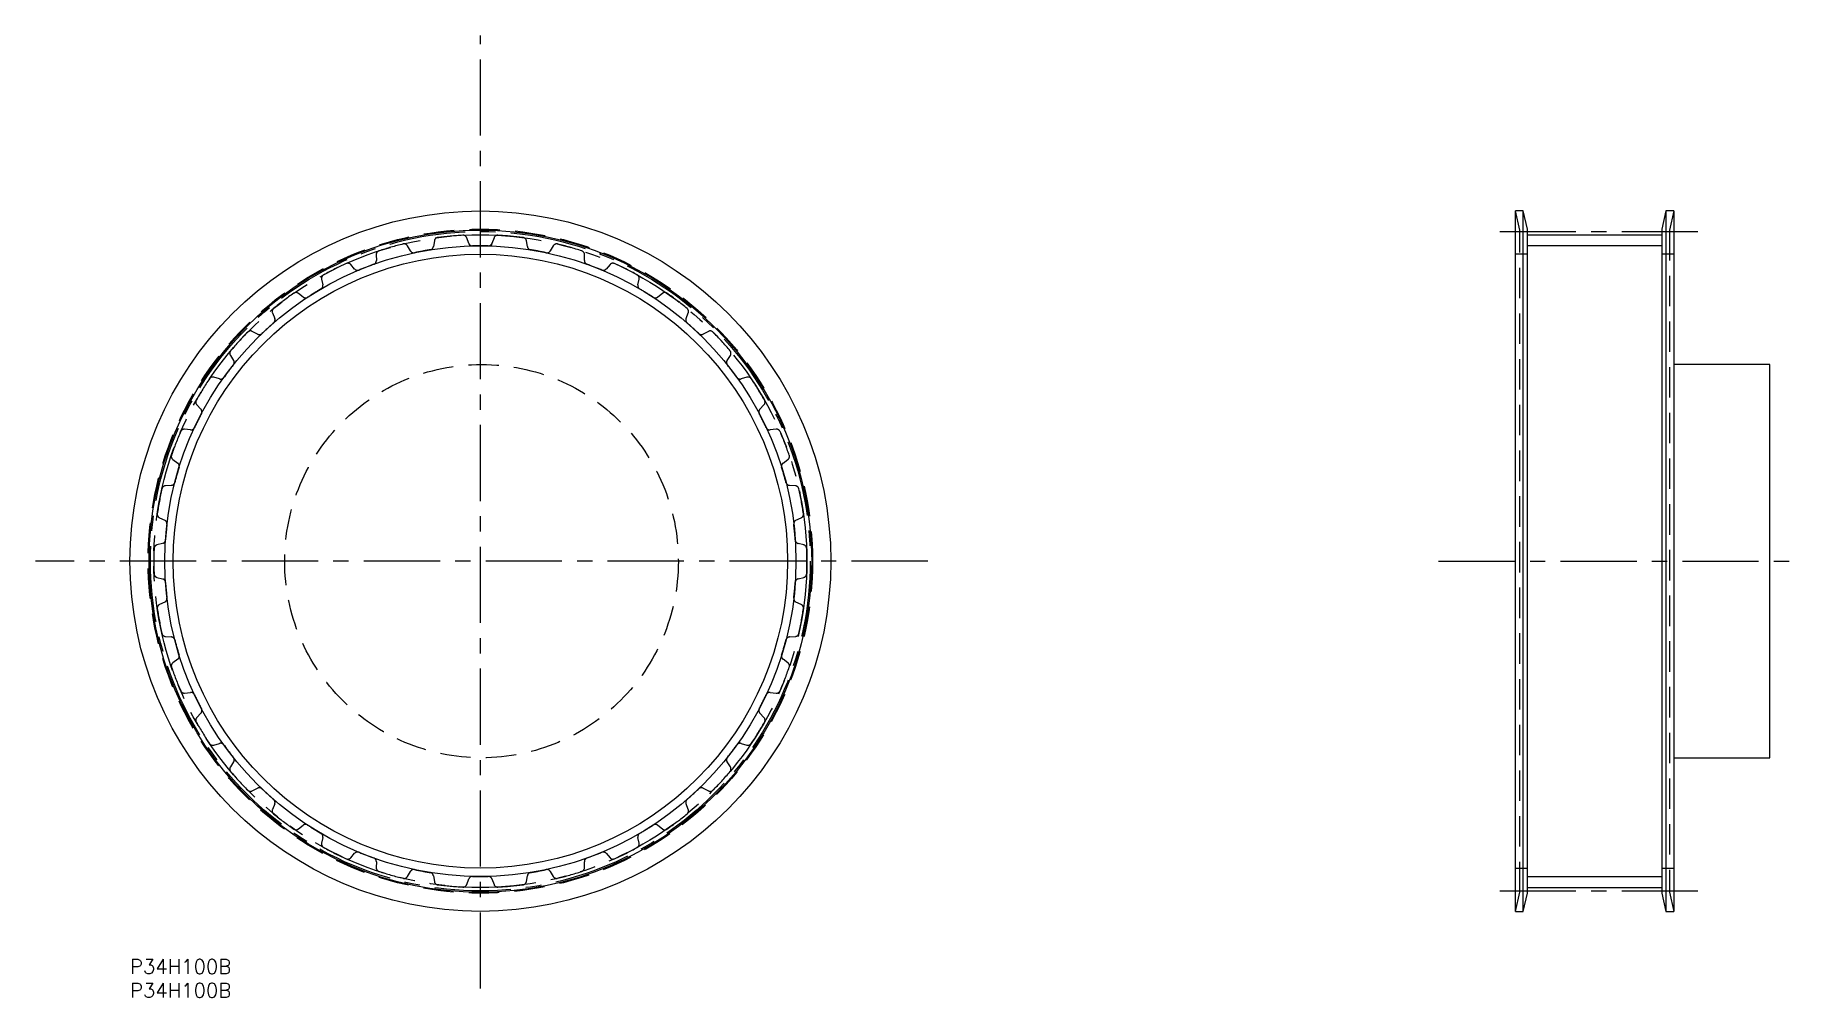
# Model space of a CAD drawing. Extents: x -20 to 349, y -8 to 193.
import ezdxf

# ---------------------------------------------------------------- set-up
doc = ezdxf.new("R2010")
doc.units = 0
doc.header["$LTSCALE"] = 0.5
for name, pattern in [('CENTER', [50.8, 31.75, -6.35, 6.35, -6.35]), ('DASHED', [19.05, 12.7, -6.35]), ('PHANTOM', [63.5, 31.75, -6.35, 6.35, -6.35, 6.35, -6.35])]:
    doc.linetypes.add(name, pattern=pattern)
for name, color, linetype in [('MSM_CENTER', 1, 'CENTER'), ('MSM_CONTINUOUS', 7, 'CONTINUOUS'), ('MSM_DASHED', 4, 'DASHED'), ('MSM_IMAGINARY', 6, 'PHANTOM'), ('MSM_NARROW', 5, 'CONTINUOUS'), ('MSM_PART_NUMBER', 7, 'CONTINUOUS')]:
    doc.layers.add(name, color=color, linetype=linetype)
doc.styles.get("Standard").update_dxf_attribs({"font": 'txt.shx', "height": 3, "bigfont": 'bigfont.shx'})

msp = doc.modelspace()

# ---------------------------------------------------------------- linework, layer by layer
at = {"layer": 'MSM_CENTER'}
for p, q in [((73, -6.08), (73, 192.61)), ((285.36, 151.72), (326.78, 151.72)), ((166.19, 83), (-19.71, 83)), ((272.62, 83), (348.67, 83)), ((285.36, 14.27), (326.78, 14.27))]:
    msp.add_line(p, q, dxfattribs=at)
msp.add_circle((73, 83), 68.72, dxfattribs=at)
at = {"layer": 'MSM_CONTINUOUS'}
for p, q in [((290.27, 156), (288.63, 156)), ((288.63, 10), (288.63, 156)), ((291.13, 152.2), (290.27, 156)), ((290.27, 10), (290.27, 156)), ((319.99, 156), (319.13, 152.2)), ((321.63, 156), (319.99, 156)), ((319.99, 156), (319.99, 10)), ((321.63, 156), (321.63, 10)), ((291.13, 13.8), (291.13, 152.2)), ((291.13, 151.03), (319.13, 151.03)), ((319.13, 152.2), (319.13, 13.8)), ((341.63, 124), (321.63, 124)), ((341.63, 42), (341.63, 124)), ((321.63, 42), (341.63, 42)), ((291.13, 14.96), (319.13, 14.96)), ((290.27, 10), (291.13, 13.8)), ((319.13, 13.8), (319.99, 10)), ((288.63, 10), (290.27, 10)), ((319.99, 10), (321.63, 10))]:
    msp.add_line(p, q, dxfattribs=at)
for radius in [73, 69.02, 64]:
    msp.add_circle((73, 83), radius, dxfattribs=at)
at = {"layer": 'MSM_DASHED'}
for p, q in [((289.53, 152.02), (288.63, 156)), ((321.63, 156), (320.73, 152.02)), ((289.53, 13.98), (289.53, 152.02)), ((320.73, 152.02), (320.73, 13.98)), ((58.45, 147.68), (57.82, 148.74)), ((63.41, 149.79), (63.21, 148.57)), ((70.58, 149.25), (70.15, 150.41)), ((75.85, 150.41), (75.42, 149.25)), ((82.79, 148.57), (82.59, 149.79)), ((88.18, 148.74), (87.55, 147.68)), ((46.81, 143.9), (45.99, 144.83)), ((51.3, 146.89), (51.33, 145.65)), ((94.67, 145.65), (94.7, 146.89)), ((100.01, 144.83), (99.19, 143.9)), ((291.13, 147), (288.63, 147)), ((321.63, 147), (319.13, 147)), ((39.93, 141.81), (40.18, 140.6)), ((105.82, 140.6), (106.07, 141.81)), ((36.06, 138.05), (35.09, 138.82)), ((110.91, 138.82), (109.94, 138.05)), ((29.69, 134.74), (30.16, 133.59)), ((115.84, 133.59), (116.31, 134.74)), ((26.58, 130.33), (25.48, 130.9)), ((120.52, 130.9), (119.42, 130.33)), ((20.92, 125.9), (21.59, 124.86)), ((124.41, 124.86), (125.08, 125.9)), ((18.67, 120.99), (17.49, 121.35)), ((128.51, 121.35), (127.33, 120.99)), ((13.92, 115.6), (14.77, 114.7)), ((131.23, 114.7), (132.08, 115.6)), ((12.62, 110.36), (11.39, 110.5)), ((134.61, 110.5), (133.38, 110.36)), ((8.94, 104.19), (9.94, 103.46)), ((136.06, 103.46), (137.06, 104.19)), ((8.62, 98.8), (7.38, 98.71)), ((138.62, 98.71), (137.38, 98.8)), ((6.14, 92.05), (7.26, 91.53)), ((138.74, 91.53), (139.86, 92.05)), ((6.81, 86.7), (5.61, 86.39)), ((140.39, 86.39), (139.19, 86.7)), ((5.61, 79.61), (6.81, 79.3)), ((139.19, 79.3), (140.39, 79.61)), ((7.26, 74.47), (6.14, 73.95)), ((139.86, 73.95), (138.74, 74.47)), ((7.38, 67.29), (8.62, 67.2)), ((137.38, 67.2), (138.62, 67.29)), ((9.94, 62.54), (8.94, 61.81)), ((137.06, 61.81), (136.06, 62.54)), ((11.39, 55.5), (12.62, 55.64)), ((133.38, 55.64), (134.61, 55.5)), ((14.77, 51.3), (13.92, 50.4)), ((132.08, 50.4), (131.23, 51.3)), ((17.49, 44.65), (18.67, 45.01)), ((127.33, 45.01), (128.51, 44.65)), ((21.59, 41.14), (20.92, 40.1)), ((125.08, 40.1), (124.41, 41.14)), ((25.48, 35.1), (26.58, 35.67)), ((119.42, 35.67), (120.52, 35.1)), ((30.16, 32.41), (29.69, 31.26)), ((116.31, 31.26), (115.84, 32.41)), ((35.09, 27.18), (36.06, 27.95)), ((109.94, 27.95), (110.91, 27.18)), ((40.18, 25.4), (39.93, 24.19)), ((106.07, 24.19), (105.82, 25.4)), ((45.99, 21.17), (46.81, 22.1)), ((51.33, 20.35), (51.3, 19.11)), ((94.7, 19.11), (94.67, 20.35)), ((99.19, 22.1), (100.01, 21.17)), ((288.63, 19), (291.13, 19)), ((319.13, 19), (321.63, 19)), ((57.82, 17.26), (58.45, 18.32)), ((63.21, 17.43), (63.41, 16.21)), ((70.15, 15.59), (70.58, 16.75)), ((75.42, 16.75), (75.85, 15.59)), ((82.59, 16.21), (82.79, 17.43)), ((87.55, 18.32), (88.18, 17.26)), ((288.63, 10), (289.53, 13.98)), ((320.73, 13.98), (321.63, 10))]:
    msp.add_line(p, q, dxfattribs=at)
for centre, radius in [((73, 83), 69.2), ((73.24, 83), 41)]:
    msp.add_circle(centre, radius, dxfattribs=at)
for centre, radius, start, end in [((52.1, 146.9), 0.8, 108.1095, 181.1765), ((73, 83), 68.04, 103.6552, 108.1095), ((57.13, 148.33), 0.8, 30.5882, 103.6552), ((59.13, 148.08), 0.8, 210.5882, 282.027), ((73, 83), 65.74, 99.1494, 102.027), ((62.42, 148.7), 0.8, 279.1494, 350.5882), ((64.2, 149.66), 0.8, 97.5212, 170.5882), ((73, 83), 68.03, 93.067, 97.5212), ((69.4, 150.14), 0.8, 20, 93.067), ((71.33, 149.52), 0.8, 200, 271.4388), ((73, 83), 65.74, 88.5612, 91.4388), ((74.67, 149.52), 0.8, 268.5612, 340), ((76.6, 150.14), 0.8, 86.933, 160), ((73, 83), 68.03, 82.4788, 86.933), ((81.8, 149.66), 0.8, 9.4118, 82.4788), ((83.58, 148.7), 0.8, 189.4118, 260.8506), ((73, 83), 65.74, 77.973, 80.8506), ((86.87, 148.08), 0.8, 257.973, 329.4118), ((88.87, 148.33), 0.8, 76.3448, 149.4118), ((73, 83), 68.04, 71.8905, 76.3448), ((93.9, 146.9), 0.8, 358.8235, 71.8905), ((73, 83), 68.04, 114.2435, 118.6977), ((45.39, 144.31), 0.8, 41.1765, 114.2435), ((47.41, 144.43), 0.8, 221.1765, 292.6153), ((73, 83), 65.74, 109.7377, 112.6153), ((50.53, 145.64), 0.8, 289.7377, 1.1765), ((95.47, 145.64), 0.8, 178.8235, 250.2623), ((73, 83), 65.74, 67.3847, 70.2623), ((98.59, 144.43), 0.8, 247.3847, 318.8235), ((100.61, 144.31), 0.8, 65.7565, 138.8235), ((73, 83), 68.04, 61.3023, 65.7565), ((39.4, 140.44), 0.8, 300.3259, 11.7647), ((40.71, 141.98), 0.8, 118.6977, 191.7647), ((105.29, 141.98), 0.8, 348.2353, 61.3023), ((106.6, 140.44), 0.8, 168.2353, 239.6741), ((73, 83), 68.04, 124.8317, 129.2859), ((34.6, 138.19), 0.8, 51.7647, 124.8317), ((36.56, 138.68), 0.8, 231.7647, 303.2035), ((73, 83), 65.74, 120.3259, 123.2035), ((73, 83), 65.74, 56.7965, 59.6741), ((109.44, 138.68), 0.8, 236.7965, 308.2353), ((111.4, 138.19), 0.8, 55.1683, 128.2353), ((73, 83), 68.04, 50.7141, 55.1683), ((73, 83), 65.74, 130.9141, 133.7918), ((30.43, 135.04), 0.8, 129.2859, 202.3529), ((29.42, 133.29), 0.8, 310.9141, 22.3529), ((116.58, 133.29), 0.8, 157.6471, 229.0859), ((73, 83), 65.74, 46.2082, 49.0859), ((115.57, 135.04), 0.8, 337.6471, 50.7141), ((73, 83), 68.04, 135.4199, 139.8742), ((25.11, 130.19), 0.8, 62.3529, 135.4199), ((26.95, 131.04), 0.8, 242.3529, 313.7918), ((119.05, 131.04), 0.8, 226.2082, 297.6471), ((120.89, 130.19), 0.8, 44.5801, 117.6471), ((73, 83), 68.04, 40.1258, 44.5801), ((21.59, 126.33), 0.8, 139.8742, 212.9412), ((124.41, 126.33), 0.8, 327.0588, 40.1258), ((73, 83), 65.74, 141.5024, 144.38), ((20.92, 124.42), 0.8, 321.5024, 32.9412), ((125.08, 124.42), 0.8, 147.0588, 218.4976), ((73, 83), 65.74, 35.62, 38.4976), ((73, 83), 68.04, 146.0082, 150.4624), ((17.25, 120.59), 0.8, 72.9412, 146.0082), ((18.91, 121.76), 0.8, 252.9412, 324.38), ((127.09, 121.76), 0.8, 215.62, 287.0588), ((128.75, 120.59), 0.8, 33.9918, 107.0588), ((73, 83), 68.04, 29.5376, 33.9918), ((14.5, 116.15), 0.8, 150.4624, 223.5294), ((14.19, 114.15), 0.8, 332.0906, 43.5294), ((131.81, 114.15), 0.8, 136.4706, 207.9094), ((131.5, 116.15), 0.8, 316.4706, 29.5376), ((12.71, 111.16), 0.8, 263.5294, 334.9682), ((73, 83), 65.74, 152.0906, 154.9682), ((73, 83), 65.74, 25.0318, 27.9094), ((133.29, 111.16), 0.8, 205.0318, 276.4706), ((73, 83), 68.03, 156.5964, 161.0507), ((11.3, 109.71), 0.8, 83.5294, 156.5964), ((134.7, 109.71), 0.8, 23.4036, 96.4706), ((73, 83), 68.03, 18.9493, 23.4036), ((9.41, 104.83), 0.8, 161.0507, 234.1176), ((9.47, 102.81), 0.8, 342.6788, 54.1176), ((136.53, 102.81), 0.8, 125.8824, 197.3212), ((136.59, 104.83), 0.8, 305.8824, 18.9493), ((73, 83), 65.74, 162.6788, 165.5565), ((73, 83), 65.74, 14.4435, 17.3212), ((73, 83), 68.03, 167.1846, 171.6389), ((7.44, 97.91), 0.8, 94.1176, 167.1846), ((8.56, 99.6), 0.8, 274.1176, 345.5565), ((137.44, 99.6), 0.8, 194.4435, 265.8824), ((138.56, 97.91), 0.8, 12.8154, 85.8824), ((73, 83), 68.03, 8.3611, 12.8154), ((6.48, 92.78), 0.8, 171.6389, 244.7059), ((139.52, 92.78), 0.8, 295.2941, 8.3611), ((6.91, 90.8), 0.8, 353.2671, 64.7059), ((73, 83), 65.74, 173.2671, 176.1447), ((139.09, 90.8), 0.8, 115.2941, 186.7329), ((73, 83), 65.74, 3.8553, 6.7329), ((73, 83), 68.03, 177.7729, 182.2271), ((5.82, 85.61), 0.8, 104.7059, 177.7729), ((6.61, 87.47), 0.8, 284.7059, 356.1447), ((139.39, 87.47), 0.8, 183.8553, 255.2941), ((140.18, 85.61), 0.8, 2.2271, 75.2941), ((73, 83), 68.03, 357.7729, 2.2271), ((5.82, 80.39), 0.8, 182.2271, 255.2941), ((6.61, 78.53), 0.8, 3.8553, 75.2941), ((73, 83), 65.74, 183.8553, 186.7329), ((73, 83), 65.74, 353.2671, 356.1447), ((139.39, 78.53), 0.8, 104.7059, 176.1447), ((140.18, 80.39), 0.8, 284.7059, 357.7729), ((6.48, 73.22), 0.8, 115.2941, 188.3611), ((6.91, 75.2), 0.8, 295.2941, 6.7329), ((139.09, 75.2), 0.8, 173.2671, 244.7059), ((139.52, 73.22), 0.8, 351.6389, 64.7059), ((73, 83), 68.03, 188.3611, 192.8154), ((73, 83), 68.03, 347.1846, 351.6389), ((7.44, 68.09), 0.8, 192.8154, 265.8824), ((8.56, 66.4), 0.8, 14.4435, 85.8824), ((73, 83), 65.74, 194.4435, 197.3212), ((73, 83), 65.74, 342.6788, 345.5565), ((137.44, 66.4), 0.8, 94.1176, 165.5565), ((138.56, 68.09), 0.8, 274.1176, 347.1846), ((9.47, 63.19), 0.8, 305.8824, 17.3212), ((136.53, 63.19), 0.8, 162.6788, 234.1176), ((9.41, 61.17), 0.8, 125.8824, 198.9493), ((73, 83), 68.03, 198.9493, 203.4036), ((73, 83), 68.03, 336.5964, 341.0507), ((136.59, 61.17), 0.8, 341.0507, 54.1176), ((11.3, 56.29), 0.8, 203.4036, 276.4706), ((12.71, 54.84), 0.8, 25.0318, 96.4706), ((133.29, 54.84), 0.8, 83.5294, 154.9682), ((134.7, 56.29), 0.8, 263.5294, 336.5964), ((73, 83), 65.74, 205.0318, 207.9094), ((14.19, 51.85), 0.8, 316.4706, 27.9094), ((131.81, 51.85), 0.8, 152.0906, 223.5294), ((73, 83), 65.74, 332.0906, 334.9682), ((14.5, 49.85), 0.8, 136.4706, 209.5376), ((73, 83), 68.04, 209.5376, 213.9918), ((73, 83), 68.04, 326.0082, 330.4624), ((131.5, 49.85), 0.8, 330.4624, 43.5294), ((17.25, 45.41), 0.8, 213.9918, 287.0588), ((18.91, 44.24), 0.8, 35.62, 107.0588), ((73, 83), 65.74, 215.62, 218.4976), ((73, 83), 65.74, 321.5024, 324.38), ((127.09, 44.24), 0.8, 72.9412, 144.38), ((128.75, 45.41), 0.8, 252.9412, 326.0082), ((20.92, 41.58), 0.8, 327.0588, 38.4976), ((125.08, 41.58), 0.8, 141.5024, 212.9412), ((21.59, 39.67), 0.8, 147.0588, 220.1258), ((73, 83), 68.04, 220.1258, 224.5801), ((73, 83), 68.04, 315.4199, 319.8742), ((124.41, 39.67), 0.8, 319.8742, 32.9412), ((25.11, 35.81), 0.8, 224.5801, 297.6471), ((26.95, 34.96), 0.8, 46.2082, 117.6471), ((73, 83), 65.74, 226.2082, 229.0859), ((29.42, 32.71), 0.8, 337.6471, 49.0859), ((116.58, 32.71), 0.8, 130.9141, 202.3529), ((73, 83), 65.74, 310.9141, 313.7918), ((119.05, 34.96), 0.8, 62.3529, 133.7918), ((120.89, 35.81), 0.8, 242.3529, 315.4199), ((30.43, 30.96), 0.8, 157.6471, 230.7141), ((73, 83), 68.04, 230.7141, 235.1683), ((73, 83), 68.04, 304.8317, 309.2859), ((115.57, 30.96), 0.8, 309.2859, 22.3529), ((34.6, 27.81), 0.8, 235.1683, 308.2353), ((36.56, 27.32), 0.8, 56.7965, 128.2353), ((73, 83), 65.74, 236.7965, 239.6741), ((39.4, 25.56), 0.8, 348.2353, 59.6741), ((106.6, 25.56), 0.8, 120.3259, 191.7647), ((73, 83), 65.74, 300.3259, 303.2035), ((109.44, 27.32), 0.8, 51.7647, 123.2035), ((111.4, 27.81), 0.8, 231.7647, 304.8317), ((40.71, 24.02), 0.8, 168.2353, 241.3023), ((73, 83), 68.04, 241.3023, 245.7565), ((47.41, 21.57), 0.8, 67.3847, 138.8235), ((73, 83), 65.74, 247.3847, 250.2623), ((73, 83), 65.74, 289.7377, 292.6153), ((98.59, 21.57), 0.8, 41.1765, 112.6153), ((73, 83), 68.04, 294.2435, 298.6977), ((105.29, 24.02), 0.8, 298.6977, 11.7647), ((45.39, 21.69), 0.8, 245.7565, 318.8235), ((50.53, 20.36), 0.8, 358.8235, 70.2623), ((52.1, 19.1), 0.8, 178.8235, 251.8905), ((59.13, 17.92), 0.8, 77.973, 149.4118), ((73, 83), 65.74, 257.973, 260.8506), ((73, 83), 65.74, 279.1494, 282.027), ((86.87, 17.92), 0.8, 30.5882, 102.027), ((93.9, 19.1), 0.8, 288.1095, 1.1765), ((95.47, 20.36), 0.8, 109.7377, 181.1765), ((100.61, 21.69), 0.8, 221.1765, 294.2435), ((73, 83), 68.04, 251.8905, 256.3448), ((57.13, 17.67), 0.8, 256.3448, 329.4118), ((62.42, 17.3), 0.8, 9.4118, 80.8506), ((64.2, 16.34), 0.8, 189.4118, 262.4788), ((73, 83), 68.03, 262.4788, 266.933), ((69.4, 15.86), 0.8, 266.933, 340), ((71.33, 16.48), 0.8, 88.5612, 160), ((73, 83), 65.74, 268.5612, 271.4388), ((74.67, 16.48), 0.8, 20, 91.4388), ((76.6, 15.86), 0.8, 200, 273.067), ((73, 83), 68.03, 273.067, 277.5212), ((81.8, 16.34), 0.8, 277.5212, 350.5882), ((83.58, 17.3), 0.8, 99.1494, 170.5882), ((88.87, 17.67), 0.8, 210.5882, 283.6552), ((73, 83), 68.04, 283.6552, 288.1095)]:
    msp.add_arc(centre, radius, start, end, dxfattribs=at)
at = {"layer": 'MSM_IMAGINARY'}
msp.add_circle((73, 83), 68.03, dxfattribs=at)
at = {"layer": 'MSM_NARROW'}
for p, q in [((70.58, 149.25), (70.78, 148.71)), ((75.42, 149.25), (75.22, 148.71)), ((319.13, 148.75), (291.13, 148.75)), ((291.13, 17.25), (319.13, 17.25))]:
    msp.add_line(p, q, dxfattribs=at)
msp.add_circle((73, 83), 65.75, dxfattribs=at)

# ---------------------------------------------------------------- texts
at = {"layer": 'MSM_PART_NUMBER'}
for p in [(0, -3), (0, -7.99)]:
    msp.add_text('P34H100B', height=3, dxfattribs=at).set_placement(p)

doc.saveas('drawing.dxf')
